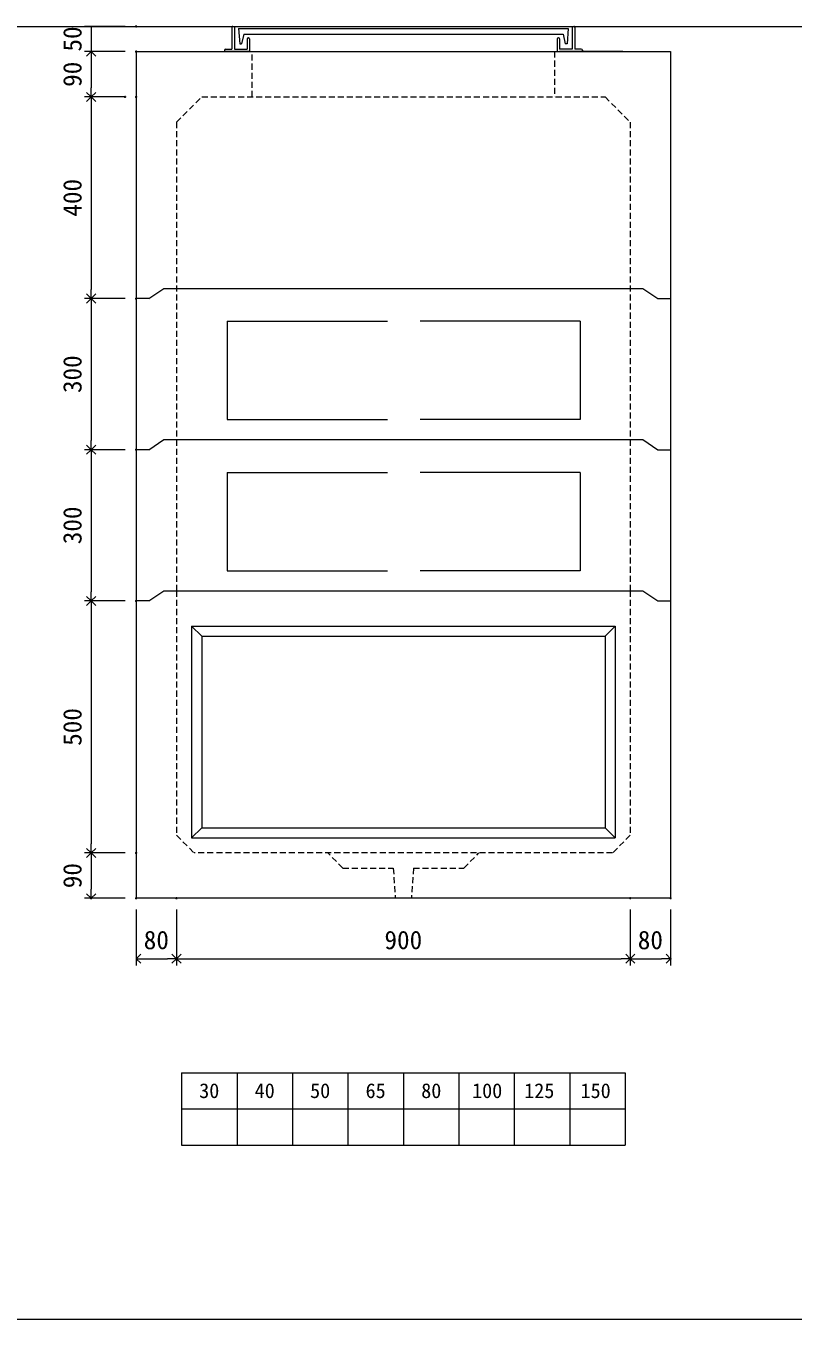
# Model space of a CAD drawing. Units: millimetres, scale not verified. Extents: x -4890 to 18490, y -2331 to 2331.
# Drawn here: x 1847 to 3368, y -1944 to 622 of the extents above; entities that cross this region are included whole.
import ezdxf
from ezdxf.enums import TextEntityAlignment as Align

# ---------------------------------------------------------------- set-up
doc = ezdxf.new("R2010")
doc.units = ezdxf.units.MM
doc.header["$LTSCALE"] = 10
doc.header["$PDMODE"] = 32
doc.header["$PDSIZE"] = 2
doc.linetypes.add('DASHED1', pattern=[1.8, 1.2, -0.6])
doc.linetypes.add('USER2', pattern=[50.8, 31.75, -6.35, 6.35, -6.35])
doc.layers.add('0-1_Defpoints', color=7, linetype='Continuous')
for name, color, linetype, lineweight in [('0-2_waku', 7, 'Continuous', 18), ('0-3_gaikei', 7, 'Continuous', 18), ('0-4_kakure', 7, 'DASHED1', 5), ('0-5_sunpou', 7, 'Continuous', 5), ('0-9_uchigawa', 6, 'Continuous', 18), ('0-B_futa', 3, 'Continuous', 18), ('0-C_GL', 4, 'Continuous', 18), ('0-E_文字１', 7, 'Continuous', 18), ('1-3_uchigawa2', 6, 'USER2', 18)]:
    doc.layers.add(name, color=color, linetype=linetype, lineweight=lineweight)
doc.styles.add('ＭＳ ゴシック', font='')
doc.styles.get('ＭＳ ゴシック').set_extended_font_data('MS Gothic')

# ---------------------------------------------------------------- blocks, each defined once
blk = doc.blocks.new('_Open90')
at = {"layer": '0-5_sunpou'}
blk.add_line((0, 0), (-1, 0), dxfattribs=at)
blk.add_lwpolyline([(-0.5, 0.5), (0, 0), (-0.5, -0.5)], dxfattribs=at)
blk = doc.blocks.new('D66')
at = {"layer": '0-1_Defpoints'}
for p in [(3512.32, 1654.36), (3423, 1154.36), (3512.32, 1154.36)]:
    blk.add_point(p, dxfattribs=at)
at = {"layer": '0-5_sunpou'}
for p, q in [((3490.32, 1654.36), (3410, 1654.36)), ((3423, 1636.36), (3423, 1172.36)), ((3490.32, 1154.36), (3410, 1154.36))]:
    blk.add_line(p, q, dxfattribs=at)
at = {"layer": '0-5_sunpou', "xscale": 18, "yscale": 18}
for p, rotation in [((3423, 1654.36), 90), ((3423, 1154.36), 270)]:
    blk.add_blockref('_Open90', p, dxfattribs=dict(at, rotation=rotation))
at = {"layer": '0-5_sunpou', "style": 'ＭＳ ゴシック'}
blk.add_text('500', height=36.66, rotation=90, dxfattribs=at).set_placement((3415, 1366.86), align=Align.BOTTOM_LEFT)
blk = doc.blocks.new('D67')
at = {"layer": '0-1_Defpoints'}
for p in [(3512.32, 1154.36), (3423, 1064.36), (3512.32, 1064.36)]:
    blk.add_point(p, dxfattribs=at)
at = {"layer": '0-5_sunpou'}
for p, q in [((3490.32, 1154.36), (3410, 1154.36)), ((3423, 1136.36), (3423, 1082.36)), ((3490.32, 1064.36), (3410, 1064.36))]:
    blk.add_line(p, q, dxfattribs=at)
at = {"layer": '0-5_sunpou', "xscale": 18, "yscale": 18}
for p, rotation in [((3423, 1154.36), 90), ((3423, 1064.36), 270)]:
    blk.add_blockref('_Open90', p, dxfattribs=dict(at, rotation=rotation))
at = {"layer": '0-5_sunpou', "style": 'ＭＳ ゴシック'}
blk.add_text('90', height=36.66, rotation=90, dxfattribs=at).set_placement((3415, 1084.36), align=Align.BOTTOM_LEFT)
blk = doc.blocks.new('D68')
at = {"layer": '0-1_Defpoints'}
for p in [(3512.32, 1064.36), (3592.32, 1064.36), (3592.32, 944.33)]:
    blk.add_point(p, dxfattribs=at)
at = {"layer": '0-5_sunpou'}
for p, q in [((3512.32, 1042.36), (3512.32, 931.33)), ((3592.32, 1042.36), (3592.32, 931.33)), ((3530.32, 944.33), (3574.32, 944.33))]:
    blk.add_line(p, q, dxfattribs=at)
at = {"layer": '0-5_sunpou', "xscale": 18, "yscale": 18, "rotation": 180}
blk.add_blockref('_Open90', (3512.32, 944.33), dxfattribs=at)
at = {"layer": '0-5_sunpou', "xscale": 18, "yscale": 18}
blk.add_blockref('_Open90', (3592.32, 944.33), dxfattribs=at)
at = {"layer": '0-5_sunpou', "style": 'ＭＳ ゴシック'}
blk.add_text('80', height=36.66, dxfattribs=at).set_placement((3527.32, 952.33), align=Align.BOTTOM_LEFT)
blk = doc.blocks.new('D69')
at = {"layer": '0-1_Defpoints'}
for p in [(3592.32, 1064.36), (4492.32, 1064.36), (4492.32, 944.33)]:
    blk.add_point(p, dxfattribs=at)
at = {"layer": '0-5_sunpou'}
for p, q in [((3592.32, 1042.36), (3592.32, 931.33)), ((4492.32, 1042.36), (4492.32, 931.33)), ((3610.32, 944.33), (4474.32, 944.33))]:
    blk.add_line(p, q, dxfattribs=at)
at = {"layer": '0-5_sunpou', "xscale": 18, "yscale": 18, "rotation": 180}
blk.add_blockref('_Open90', (3592.32, 944.33), dxfattribs=at)
at = {"layer": '0-5_sunpou', "xscale": 18, "yscale": 18}
blk.add_blockref('_Open90', (4492.32, 944.33), dxfattribs=at)
at = {"layer": '0-5_sunpou', "style": 'ＭＳ ゴシック'}
blk.add_text('900', height=36.66, dxfattribs=at).set_placement((4004.82, 952.33), align=Align.BOTTOM_LEFT)
blk = doc.blocks.new('D70')
at = {"layer": '0-1_Defpoints'}
for p in [(4492.32, 1064.36), (4572.32, 1064.36), (4572.32, 944.33)]:
    blk.add_point(p, dxfattribs=at)
at = {"layer": '0-5_sunpou'}
for p, q in [((4492.32, 1042.36), (4492.32, 931.33)), ((4572.32, 1042.36), (4572.32, 931.33)), ((4510.32, 944.33), (4554.32, 944.33))]:
    blk.add_line(p, q, dxfattribs=at)
at = {"layer": '0-5_sunpou', "xscale": 18, "yscale": 18, "rotation": 180}
blk.add_blockref('_Open90', (4492.32, 944.33), dxfattribs=at)
at = {"layer": '0-5_sunpou', "xscale": 18, "yscale": 18}
blk.add_blockref('_Open90', (4572.32, 944.33), dxfattribs=at)
at = {"layer": '0-5_sunpou', "style": 'ＭＳ ゴシック'}
blk.add_text('80', height=36.66, dxfattribs=at).set_placement((4507.32, 952.33), align=Align.BOTTOM_LEFT)
blk = doc.blocks.new('D71')
at = {"layer": '0-1_Defpoints'}
for p in [(3512.32, 2744.36), (3423, 2654.36), (3512.32, 2654.36)]:
    blk.add_point(p, dxfattribs=at)
at = {"layer": '0-5_sunpou'}
for p, q in [((3490.32, 2744.36), (3410, 2744.36)), ((3423, 2726.36), (3423, 2672.36)), ((3490.32, 2654.36), (3410, 2654.36))]:
    blk.add_line(p, q, dxfattribs=at)
at = {"layer": '0-5_sunpou', "xscale": 18, "yscale": 18}
for p, rotation in [((3423, 2744.36), 90), ((3423, 2654.36), 270)]:
    blk.add_blockref('_Open90', p, dxfattribs=dict(at, rotation=rotation))
at = {"layer": '0-5_sunpou', "style": 'ＭＳ ゴシック'}
blk.add_text('90', height=36.66, rotation=90, dxfattribs=at).set_placement((3415, 2674.36), align=Align.BOTTOM_LEFT)
blk = doc.blocks.new('D72')
at = {"layer": '0-1_Defpoints'}
for p in [(3490.32, 2654.36), (3423, 2254.36), (3512.32, 2254.36)]:
    blk.add_point(p, dxfattribs=at)
at = {"layer": '0-5_sunpou'}
for p, q in [((3468.32, 2654.36), (3410, 2654.36)), ((3423, 2636.36), (3423, 2272.36)), ((3490.32, 2254.36), (3410, 2254.36))]:
    blk.add_line(p, q, dxfattribs=at)
at = {"layer": '0-5_sunpou', "xscale": 18, "yscale": 18}
for p, rotation in [((3423, 2654.36), 90), ((3423, 2254.36), 270)]:
    blk.add_blockref('_Open90', p, dxfattribs=dict(at, rotation=rotation))
at = {"layer": '0-5_sunpou', "style": 'ＭＳ ゴシック'}
blk.add_text('400', height=36.66, rotation=90, dxfattribs=at).set_placement((3415, 2416.86), align=Align.BOTTOM_LEFT)
blk = doc.blocks.new('D73')
at = {"layer": '0-1_Defpoints'}
for p in [(3512.32, 2254.36), (3423, 1954.36), (3512.32, 1954.36)]:
    blk.add_point(p, dxfattribs=at)
at = {"layer": '0-5_sunpou'}
for p, q in [((3490.32, 2254.36), (3410, 2254.36)), ((3423, 2236.36), (3423, 1972.36)), ((3490.32, 1954.36), (3410, 1954.36))]:
    blk.add_line(p, q, dxfattribs=at)
at = {"layer": '0-5_sunpou', "xscale": 18, "yscale": 18}
for p, rotation in [((3423, 2254.36), 90), ((3423, 1954.36), 270)]:
    blk.add_blockref('_Open90', p, dxfattribs=dict(at, rotation=rotation))
at = {"layer": '0-5_sunpou', "style": 'ＭＳ ゴシック'}
blk.add_text('300', height=36.66, rotation=90, dxfattribs=at).set_placement((3415, 2066.86), align=Align.BOTTOM_LEFT)
blk = doc.blocks.new('D74')
at = {"layer": '0-1_Defpoints'}
for p in [(3512.32, 1954.36), (3423, 1654.36), (3512.32, 1654.36)]:
    blk.add_point(p, dxfattribs=at)
at = {"layer": '0-5_sunpou'}
for p, q in [((3490.32, 1954.36), (3410, 1954.36)), ((3423, 1936.36), (3423, 1672.36)), ((3490.32, 1654.36), (3410, 1654.36))]:
    blk.add_line(p, q, dxfattribs=at)
at = {"layer": '0-5_sunpou', "xscale": 18, "yscale": 18}
for p, rotation in [((3423, 1954.36), 90), ((3423, 1654.36), 270)]:
    blk.add_blockref('_Open90', p, dxfattribs=dict(at, rotation=rotation))
at = {"layer": '0-5_sunpou', "style": 'ＭＳ ゴシック'}
blk.add_text('300', height=36.66, rotation=90, dxfattribs=at).set_placement((3415, 1766.86), align=Align.BOTTOM_LEFT)
blk = doc.blocks.new('D47')
at = {"layer": '0-1_Defpoints'}
for p in [(3512.32, 2794.36), (3423, 2744.36), (3512.32, 2744.36)]:
    blk.add_point(p, dxfattribs=at)
at = {"layer": '0-5_sunpou'}
for p, q in [((3490.32, 2794.36), (3410, 2794.36)), ((3423, 2794.36), (3423, 2744.36)), ((3490.32, 2744.36), (3410, 2744.36))]:
    blk.add_line(p, q, dxfattribs=at)
at = {"layer": '0-5_sunpou', "style": 'ＭＳ ゴシック'}
blk.add_text('50', height=36.66, rotation=90, dxfattribs=at).set_placement((3415, 2744.36), align=Align.BOTTOM_LEFT)

msp = doc.modelspace()

# ---------------------------------------------------------------- linework, layer by layer
at = {"layer": '0-2_waku'}
for p, q in [((2155.32, -1455.43), (2155.32, -1599.43)), ((2155.32, -1455.43), (2155.32, -1599.43)), ((2155.32, -1455.43), (2155.32, -1599.43)), ((2155.32, -1455.43), (2155.32, -1599.43)), ((2155.32, -1455.43), (3035.32, -1455.43)), ((2265.32, -1455.43), (2265.32, -1599.43)), ((2375.32, -1455.43), (2375.32, -1599.43)), ((2375.32, -1455.43), (2375.32, -1599.43)), ((2485.32, -1455.43), (2485.32, -1599.43)), ((2595.32, -1455.43), (2595.32, -1599.43)), ((2705.32, -1455.43), (2705.32, -1599.43)), ((2815.32, -1455.43), (2815.32, -1599.43)), ((2925.32, -1455.43), (2925.32, -1599.43)), ((3035.32, -1455.43), (3035.32, -1599.43)), ((2155.32, -1527.43), (3035.32, -1527.43)), ((2155.32, -1599.43), (3035.32, -1599.43)), ((-1229.68, -1944.43), (4890.32, -1944.43)), ((-1229.68, -1944.43), (4890.32, -1944.43))]:
    msp.add_line(p, q, dxfattribs=at)
at = {"layer": '0-3_gaikei'}
for p, q in [((2065.32, 570.57), (3125.32, 570.57)), ((2065.32, 570.57), (2065.32, -1109.43)), ((2160.32, 570.57), (2270.32, 570.57)), ((2160.32, 570.57), (2270.32, 570.57)), ((2180.32, 570.57), (2980.32, 570.57)), ((2195.32, 570.57), (2995.32, 570.57)), ((3015.32, 570.57), (2905.32, 570.57)), ((3030.32, 570.57), (2920.32, 570.57)), ((3125.32, 570.57), (3125.32, -1109.43)), ((2090.32, 80.57), (2065.32, 80.57)), ((2090.32, 80.57), (2120.32, 100.57)), ((2120.32, 100.57), (3070.32, 100.57)), ((3070.32, 100.57), (3100.32, 80.57)), ((3100.32, 80.57), (3125.32, 80.57)), ((2090.32, -219.43), (2120.32, -199.43)), ((2120.32, -199.43), (3070.32, -199.43)), ((3070.32, -199.43), (3100.32, -219.43)), ((2090.32, -219.43), (2065.32, -219.43)), ((3100.32, -219.43), (3125.32, -219.43)), ((2090.32, -519.43), (2120.32, -499.43)), ((2120.32, -499.43), (3070.32, -499.43)), ((3070.32, -499.43), (3100.32, -519.43)), ((2090.32, -519.43), (2065.32, -519.43)), ((3100.32, -519.43), (3125.32, -519.43)), ((3125.32, -1109.43), (2065.32, -1109.43))]:
    msp.add_line(p, q, dxfattribs=at)
at = {"layer": '0-4_kakure'}
for p, q in [((2295.32, 480.57), (2295.32, 570.57)), ((2895.32, 570.57), (2895.32, 480.57)), ((2145.32, 430.57), (2195.32, 480.57)), ((2195.32, 480.57), (2995.32, 480.57)), ((2995.32, 480.57), (3045.32, 430.57)), ((2145.32, 430.57), (2145.32, -499.43)), ((3045.32, 430.57), (3045.32, -499.43)), ((2145.32, -499.43), (2145.32, -984.43)), ((3045.32, -499.43), (3045.32, -984.43)), ((2145.32, -984.43), (2180.32, -1019.43)), ((3045.32, -984.43), (3010.32, -1019.43)), ((3010.32, -1019.43), (2180.32, -1019.43)), ((2475.32, -1049.43), (2445.32, -1019.43)), ((2715.32, -1049.43), (2745.32, -1019.43)), ((2475.32, -1049.43), (2575.32, -1049.43)), ((2575.32, -1049.43), (2579.32, -1109.43)), ((2615.32, -1049.43), (2611.32, -1109.43)), ((2615.32, -1049.43), (2715.32, -1049.43))]:
    msp.add_line(p, q, dxfattribs=at)
at = {"layer": '0-9_uchigawa'}
for p, q in [((2175.32, -569.43), (2175.32, -989.43)), ((2175.32, -569.43), (2595.32, -569.43)), ((2175.32, -569.43), (2195.32, -589.43)), ((2195.32, -589.43), (2195.32, -969.43)), ((2195.32, -589.43), (2595.32, -589.43)), ((2195.32, -589.43), (2595.32, -589.43)), ((2595.32, -569.43), (3015.32, -569.43)), ((2595.32, -569.43), (3015.32, -569.43)), ((2595.32, -589.43), (2995.32, -589.43)), ((3015.32, -569.43), (2995.32, -589.43)), ((2995.32, -589.43), (2995.32, -969.43)), ((3015.32, -569.43), (3015.32, -989.43)), ((2195.32, -969.43), (2175.32, -989.43)), ((2195.32, -969.43), (2595.32, -969.43)), ((2595.32, -969.43), (2995.32, -969.43)), ((2995.32, -969.43), (3015.32, -989.43)), ((2175.32, -989.43), (2595.32, -989.43)), ((2595.32, -989.43), (3015.32, -989.43))]:
    msp.add_line(p, q, dxfattribs=at)
at = {"layer": '0-B_futa'}
for p, q in [((2255.31, 618.57), (2255.31, 575.57)), ((2257.31, 620.57), (2260.31, 620.57)), ((2260.31, 620.57), (2260.31, 575.57)), ((2268.13, 616.07), (2922.46, 616.07)), ((2268.13, 616.07), (2270.62, 586.07)), ((2922.46, 616.07), (2920.21, 586.07)), ((2930.32, 620.57), (2930.32, 575.57)), ((2930.32, 620.57), (2933.32, 620.57)), ((2935.32, 618.57), (2935.32, 575.57)), ((2278.65, 605.07), (2274.33, 586.07)), ((2278.65, 605.07), (2911.98, 605.07)), ((2285.31, 595.57), (2285.31, 575.57)), ((2287.31, 597.57), (2288.31, 597.57)), ((2290.31, 595.57), (2290.31, 570.57)), ((2900.32, 595.57), (2900.32, 570.57)), ((2903.32, 597.57), (2902.32, 597.57)), ((2905.32, 595.57), (2905.32, 575.57)), ((2911.98, 605.07), (2916.3, 586.07)), ((2240.31, 573.57), (2240.31, 572.57)), ((2242.31, 575.57), (2255.31, 575.57)), ((2290.31, 570.57), (2242.31, 570.57)), ((2260.31, 575.57), (2285.31, 575.57)), ((2270.62, 586.07), (2274.33, 586.07)), ((2900.32, 570.57), (2948.32, 570.57)), ((2930.32, 575.57), (2905.32, 575.57)), ((2920.21, 586.07), (2916.3, 586.07)), ((2948.32, 575.57), (2935.32, 575.57)), ((2950.32, 573.57), (2950.32, 572.57))]:
    msp.add_line(p, q, dxfattribs=at)
for centre, start, end in [((2257.31, 618.57), 90, 180), ((2933.32, 618.57), 0, 90), ((2287.31, 595.57), 90, 180), ((2288.31, 595.57), 0, 90), ((2902.32, 595.57), 90, 180), ((2903.32, 595.57), 0, 90), ((2242.31, 573.57), 90, 180), ((2242.31, 572.57), 180, 270), ((2948.32, 573.57), 0, 90), ((2948.32, 572.57), 270, 0)]:
    msp.add_arc(centre, 2, start, end, dxfattribs=at)
at = {"layer": '0-C_GL'}
for p, q in [((-1229.68, 620.57), (4890.32, 620.57)), ((-1229.63, 620.57), (4890.37, 620.57))]:
    msp.add_line(p, q, dxfattribs=at)
at = {"layer": '1-3_uchigawa2'}
for p, q in [((2246.05, 35.57), (2596.05, 35.57)), ((2246.05, 35.57), (2246.05, -159.43)), ((2946.05, 35.57), (2596.05, 35.57)), ((2946.05, 35.57), (2946.05, -159.43)), ((2246.05, -159.43), (2595.32, -159.43)), ((2946.05, -159.43), (2596.78, -159.43)), ((2246.05, -264.43), (2596.05, -264.43)), ((2246.05, -264.43), (2246.05, -459.43)), ((2946.05, -264.43), (2596.05, -264.43)), ((2946.05, -264.43), (2946.05, -459.43)), ((2246.05, -459.43), (2595.32, -459.43)), ((2946.05, -459.43), (2596.78, -459.43))]:
    msp.add_line(p, q, dxfattribs=at)

# ---------------------------------------------------------------- block references
at = {"layer": '0-5_sunpou'}
for name in ['D47', 'D71', 'D72', 'D73', 'D74', 'D66', 'D67', 'D68', 'D69', 'D70']:
    msp.add_blockref(name, (-1447, -2173.79), dxfattribs=at)

# ---------------------------------------------------------------- texts
at = {"layer": '0-E_文字１', "style": 'ＭＳ ゴシック'}
for s, p in [('30', (2190.33, -1514.61)), ('40', (2300.33, -1514.61)), ('50', (2410.33, -1514.61)), ('65', (2520.33, -1514.61)), ('80', (2630.74, -1514.61)), ('100', (2731.61, -1514.61)), ('125', (2835, -1514.61)), ('150', (2946.76, -1514.61))]:
    msp.add_text(s, height=29.33, dxfattribs=at).set_placement(p, align=Align.BOTTOM_LEFT)

doc.saveas('drawing.dxf')
